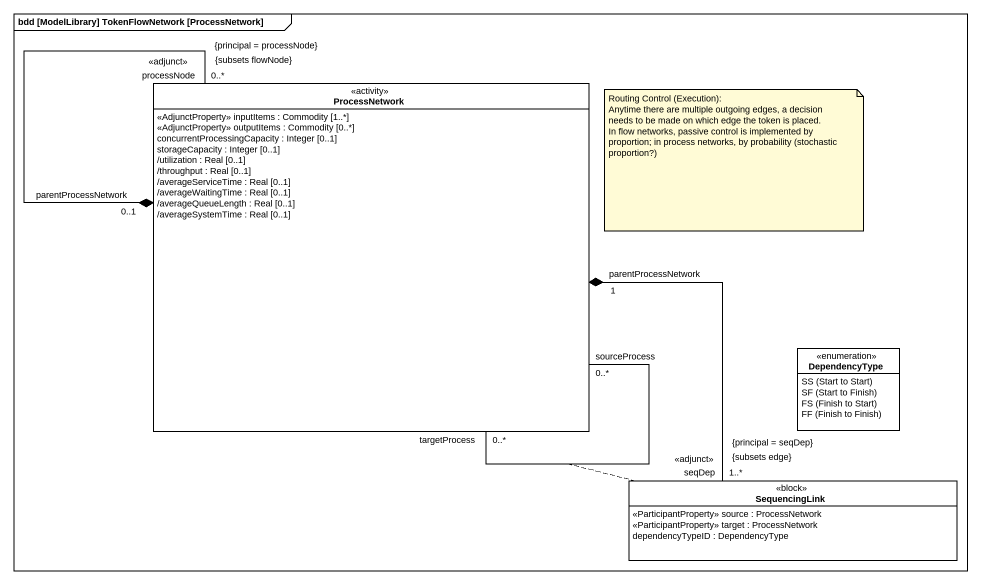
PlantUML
@startuml
mainframe bdd [ModelLibrary] TokenFlowNetwork [ProcessNetwork]
hide circle
hide empty members
class ProcessNetwork <<activity>> #FFFFFF {
  <<AdjunctProperty>> inputItems : Commodity [1..*]
  <<AdjunctProperty>> outputItems : Commodity [0..*]
  concurrentProcessingCapacity : Integer [0..1]
  storageCapacity : Integer [0..1]
  /utilization : Real [0..1]
  /throughput : Real [0..1]
  /averageServiceTime : Real [0..1]
  /averageWaitingTime : Real [0..1]
  /averageQueueLength : Real [0..1]
  /averageSystemTime : Real [0..1]
}
enum DependencyType #FFFFFF {
  {field} SS (Start to Start)
  {field} SF (Start to Finish)
  {field} FS (Finish to Start)
  {field} FF (Finish to Finish)
}
class SequencingLink <<block>> #FFFFFF {
  <<ParticipantProperty>> source : ProcessNetwork
  <<ParticipantProperty>> target : ProcessNetwork
  dependencyTypeID : DependencyType
}
ProcessNetwork "parentProcessNetwork\n0..1" *-- "processNode\n<<adjunct>>\n0..*\n{principal = processNode}\n{subsets flowNode}" ProcessNetwork
ProcessNetwork "0..*\ntargetProcess" -- "0..*\nsourceProcess" ProcessNetwork
(ProcessNetwork, ProcessNetwork) .. SequencingLink
ProcessNetwork "parentProcessNetwork\n1" *-- "<<adjunct>>\n1..*\nseqDep\n{subsets edge}\n{principal = seqDep}" SequencingLink
note as N1
  Routing Control (Execution):
  Anytime there are multiple outgoing edges, a decision needs to be made on which edge the token is placed.
  In flow networks, passive control is implemented by proportion; in process networks, by probability (stochastic proportion?)
end note
@enduml
